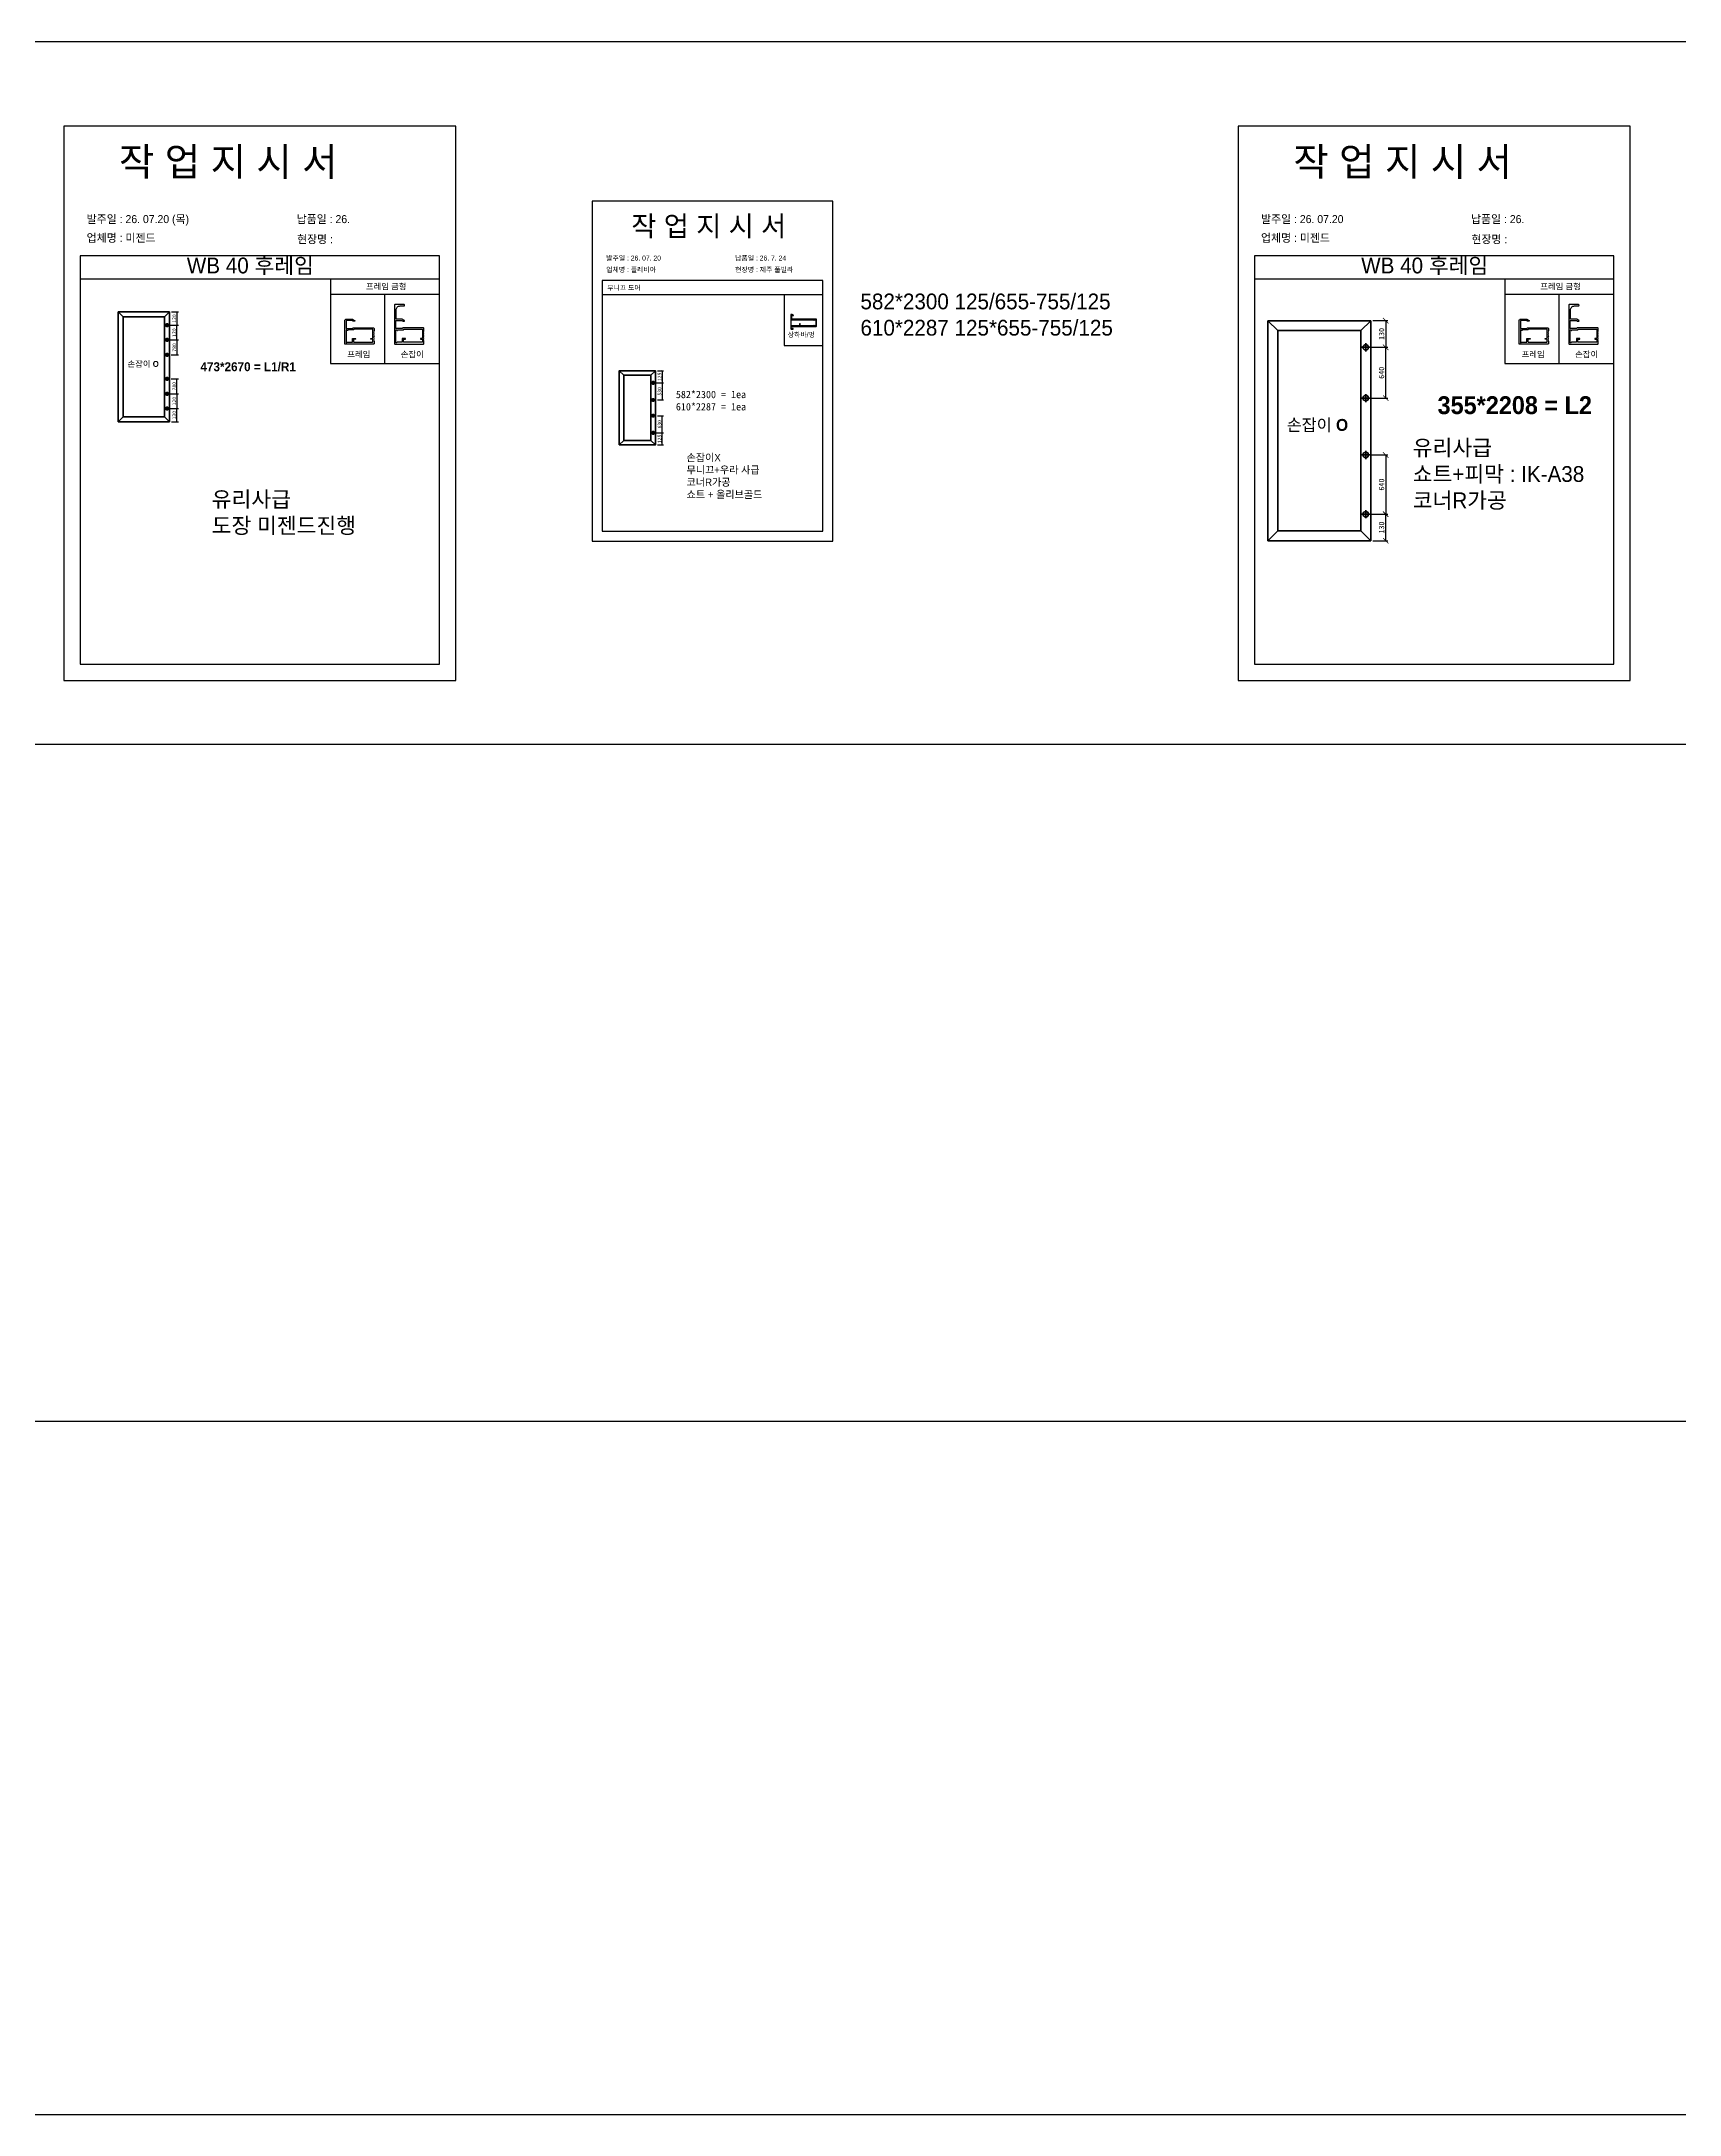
# Model space of a CAD drawing. Header units: millimetres. Extents: x -44117 to 256353, y -2095463 to 65325.
# Drawn here: x 125316 to 136752, y -1141403 to -1126924 of the extents above; entities that cross this region are included whole.
import ezdxf

# ---------------------------------------------------------------- set-up
doc = ezdxf.new("R2010")
doc.units = ezdxf.units.MM
doc.header["$LTSCALE"] = 10
doc.layers.add('Layer1', color=7, linetype='Continuous', lineweight=70)
doc.dimstyles.new('ISO-25', dxfattribs={"dimtxt": 2.5, "dimasz": 2.5, "dimexe": 1, "dimexo": 1, "dimtad": 1, "dimtxsty": 'Standard', "dimblk": 'ARCHTICK', "dimcen": 2.5, "dimadec": 0, "dimazin": 0, "dimtfac": 1, "dimtmove": 0, "dimatfit": 3, "dimfxl": 0, "dimarcsym": 0})

# ---------------------------------------------------------------- blocks, each defined once
blk = doc.blocks.new('_ArchTick')
at = {"color": 0, "linetype": 'ByBlock', "const_width": 0.15}
blk.add_lwpolyline([(-0.5, -0.5), (0.5, 0.5)], dxfattribs=at)
blk = doc.blocks.new('*D7916')
at = {"color": 0, "lineweight": -2}
for p, q in [((126208, -1128905), (126272, -1128905)), ((126225, -1128812), (126272, -1128812)), ((126262, -1128812), (126262, -1128905))]:
    blk.add_line(p, q, dxfattribs=at)
at = {"layer": 'Defpoints', "color": 0}
for p in [(126193, -1128905), (126210, -1128812), (126262, -1128905)]:
    blk.add_point(p, dxfattribs=at)
at = {"color": 0, "lineweight": -2, "xscale": 10, "yscale": 10, "zscale": 10}
for p, rotation in [((126262, -1128812), 90), ((126262, -1128905), 270)]:
    blk.add_blockref('_ArchTick', p, dxfattribs=dict(at, rotation=rotation))
at = {"color": 0, "insert": (126243, -1128859), "char_height": 25, "attachment_point": 5, "rotation": 90}
blk.add_mtext('120', dxfattribs=at)
blk = doc.blocks.new('*D7917')
at = {"color": 0, "lineweight": -2}
for p, q in [((126208, -1129488), (126272, -1129488)), ((126262, -1129581), (126262, -1129488)), ((126225, -1129581), (126272, -1129581))]:
    blk.add_line(p, q, dxfattribs=at)
at = {"layer": 'Defpoints', "color": 0}
for p in [(126193, -1129488), (126262, -1129488), (126210, -1129581)]:
    blk.add_point(p, dxfattribs=at)
at = {"color": 0, "lineweight": -2, "xscale": 10, "yscale": 10, "zscale": 10}
for p, rotation in [((126262, -1129488), 90), ((126262, -1129581), 270)]:
    blk.add_blockref('_ArchTick', p, dxfattribs=dict(at, rotation=rotation))
at = {"color": 0, "insert": (126243, -1129534), "char_height": 25, "attachment_point": 5, "rotation": 90}
blk.add_mtext('130', dxfattribs=at)
blk = doc.blocks.new('*D7918')
at = {"color": 0, "lineweight": -2}
for p, q in [((126208, -1128905), (126272, -1128905)), ((126262, -1129008), (126262, -1128905)), ((126208, -1129008), (126272, -1129008))]:
    blk.add_line(p, q, dxfattribs=at)
at = {"layer": 'Defpoints', "color": 0}
for p in [(126193, -1128905), (126262, -1128905), (126193, -1129008)]:
    blk.add_point(p, dxfattribs=at)
at = {"color": 0, "lineweight": -2, "xscale": 10, "yscale": 10, "zscale": 10}
for p, rotation in [((126262, -1128905), 90), ((126262, -1129008), 270)]:
    blk.add_blockref('_ArchTick', p, dxfattribs=dict(at, rotation=rotation))
at = {"color": 0, "insert": (126243, -1128957), "char_height": 25, "attachment_point": 5, "rotation": 90}
blk.add_mtext('120', dxfattribs=at)
blk = doc.blocks.new('*D7919')
at = {"color": 0, "lineweight": -2}
for p, q in [((129601, -1129309), (129660, -1129309)), ((129618, -1129224), (129660, -1129224)), ((129650, -1129224), (129650, -1129309))]:
    blk.add_line(p, q, dxfattribs=at)
at = {"layer": 'Defpoints', "color": 0}
for p in [(129586, -1129309), (129603, -1129224), (129650, -1129309)]:
    blk.add_point(p, dxfattribs=at)
at = {"color": 0, "lineweight": -2, "xscale": 10, "yscale": 10, "zscale": 10}
for p, rotation in [((129650, -1129224), 90), ((129650, -1129309), 270)]:
    blk.add_blockref('_ArchTick', p, dxfattribs=dict(at, rotation=rotation))
at = {"color": 0, "insert": (129631, -1129266), "char_height": 25, "attachment_point": 5, "rotation": 90}
blk.add_mtext('125', dxfattribs=at)
blk = doc.blocks.new('*D7920')
at = {"color": 0, "lineweight": -2}
for p, q in [((129601, -1129657), (129660, -1129657)), ((129618, -1129742), (129660, -1129742)), ((129650, -1129742), (129650, -1129657))]:
    blk.add_line(p, q, dxfattribs=at)
at = {"layer": 'Defpoints', "color": 0}
for p in [(129586, -1129657), (129603, -1129742), (129650, -1129657)]:
    blk.add_point(p, dxfattribs=at)
at = {"color": 0, "lineweight": -2, "xscale": 10, "yscale": 10, "zscale": 10}
for p, rotation in [((129650, -1129657), 90), ((129650, -1129742), 270)]:
    blk.add_blockref('_ArchTick', p, dxfattribs=dict(at, rotation=rotation))
at = {"color": 0, "insert": (129631, -1129700), "char_height": 25, "attachment_point": 5, "rotation": 90}
blk.add_mtext('125', dxfattribs=at)
blk = doc.blocks.new('*D7921')
at = {"color": 0, "lineweight": -2}
for p, q in [((129618, -1129309), (129660, -1129309)), ((129650, -1129309), (129650, -1129428)), ((129618, -1129428), (129660, -1129428))]:
    blk.add_line(p, q, dxfattribs=at)
at = {"layer": 'Defpoints', "color": 0}
for p in [(129603, -1129309), (129603, -1129428), (129650, -1129428)]:
    blk.add_point(p, dxfattribs=at)
at = {"color": 0, "lineweight": -2, "xscale": 10, "yscale": 10, "zscale": 10}
for p, rotation in [((129650, -1129309), 90), ((129650, -1129428), 270)]:
    blk.add_blockref('_ArchTick', p, dxfattribs=dict(at, rotation=rotation))
at = {"color": 0, "insert": (129631, -1129368), "char_height": 25, "attachment_point": 5, "rotation": 90}
blk.add_mtext('530', dxfattribs=at)
blk = doc.blocks.new('*D7922')
at = {"color": 0, "lineweight": -2}
for p, q in [((129618, -1129538), (129660, -1129538)), ((129650, -1129657), (129650, -1129538)), ((129618, -1129657), (129660, -1129657))]:
    blk.add_line(p, q, dxfattribs=at)
at = {"layer": 'Defpoints', "color": 0}
for p in [(129603, -1129538), (129650, -1129538), (129603, -1129657)]:
    blk.add_point(p, dxfattribs=at)
at = {"color": 0, "lineweight": -2, "xscale": 10, "yscale": 10, "zscale": 10}
for p, rotation in [((129650, -1129538), 90), ((129650, -1129657), 270)]:
    blk.add_blockref('_ArchTick', p, dxfattribs=dict(at, rotation=rotation))
at = {"color": 0, "insert": (129631, -1129598), "char_height": 25, "attachment_point": 5, "rotation": 90}
blk.add_mtext('630', dxfattribs=at)
blk = doc.blocks.new('*D7924')
at = {"color": 0, "lineweight": -2}
for p, q in [((126225, -1129008), (126272, -1129008)), ((126262, -1129008), (126262, -1129113)), ((126222, -1129113), (126272, -1129113))]:
    blk.add_line(p, q, dxfattribs=at)
at = {"layer": 'Defpoints', "color": 0}
for p in [(126210, -1129008), (126207, -1129113), (126262, -1129113)]:
    blk.add_point(p, dxfattribs=at)
at = {"color": 0, "lineweight": -2, "xscale": 10, "yscale": 10, "zscale": 10}
for p, rotation in [((126262, -1129008), 90), ((126262, -1129113), 270)]:
    blk.add_blockref('_ArchTick', p, dxfattribs=dict(at, rotation=rotation))
at = {"color": 0, "insert": (126243, -1129061), "char_height": 25, "attachment_point": 5, "rotation": 90}
blk.add_mtext('780', dxfattribs=at)
blk = doc.blocks.new('*D7925')
at = {"color": 0, "lineweight": -2}
for p, q in [((126208, -1129385), (126272, -1129385)), ((126208, -1129488), (126272, -1129488)), ((126262, -1129385), (126262, -1129488))]:
    blk.add_line(p, q, dxfattribs=at)
at = {"layer": 'Defpoints', "color": 0}
for p in [(126193, -1129385), (126193, -1129488), (126262, -1129488)]:
    blk.add_point(p, dxfattribs=at)
at = {"color": 0, "lineweight": -2, "xscale": 10, "yscale": 10, "zscale": 10}
for p, rotation in [((126262, -1129385), 90), ((126262, -1129488), 270)]:
    blk.add_blockref('_ArchTick', p, dxfattribs=dict(at, rotation=rotation))
at = {"color": 0, "insert": (126243, -1129436), "char_height": 25, "attachment_point": 5, "rotation": 90}
blk.add_mtext('120', dxfattribs=at)
blk = doc.blocks.new('*D7926')
at = {"color": 0, "lineweight": -2}
for p, q in [((126222, -1129280), (126272, -1129280)), ((126262, -1129385), (126262, -1129280)), ((126225, -1129385), (126272, -1129385))]:
    blk.add_line(p, q, dxfattribs=at)
at = {"layer": 'Defpoints', "color": 0}
for p in [(126207, -1129280), (126262, -1129280), (126210, -1129385)]:
    blk.add_point(p, dxfattribs=at)
at = {"color": 0, "lineweight": -2, "xscale": 10, "yscale": 10, "zscale": 10}
for p, rotation in [((126262, -1129280), 90), ((126262, -1129385), 270)]:
    blk.add_blockref('_ArchTick', p, dxfattribs=dict(at, rotation=rotation))
at = {"color": 0, "insert": (126243, -1129332), "char_height": 25, "attachment_point": 5, "rotation": 90}
blk.add_mtext('780', dxfattribs=at)
blk = doc.blocks.new('*D7993')
at = {"color": 0, "lineweight": -2}
for p, q in [((134612, -1128874), (134716, -1128874)), ((134701, -1128874), (134701, -1129060)), ((134577, -1129060), (134716, -1129060))]:
    blk.add_line(p, q, dxfattribs=at)
at = {"layer": 'Defpoints', "color": 0}
for p in [(134597, -1128874), (134562, -1129060), (134701, -1129060)]:
    blk.add_point(p, dxfattribs=at)
at = {"color": 0, "lineweight": -2, "xscale": 37.5, "yscale": 37.5, "zscale": 37.5}
for p, rotation in [((134701, -1128874), 90), ((134701, -1129060), 270)]:
    blk.add_blockref('_ArchTick', p, dxfattribs=dict(at, rotation=rotation))
at = {"color": 0, "insert": (134672, -1128967), "char_height": 37.5, "attachment_point": 5, "rotation": 90}
blk.add_mtext('130', dxfattribs=at)
blk = doc.blocks.new('*D7994')
at = {"color": 0, "lineweight": -2}
for p, q in [((134577, -1130226), (134716, -1130226)), ((134701, -1130411), (134701, -1130226)), ((134612, -1130411), (134716, -1130411))]:
    blk.add_line(p, q, dxfattribs=at)
at = {"layer": 'Defpoints', "color": 0}
for p in [(134562, -1130226), (134701, -1130226), (134597, -1130411)]:
    blk.add_point(p, dxfattribs=at)
at = {"color": 0, "lineweight": -2, "xscale": 37.5, "yscale": 37.5, "zscale": 37.5}
for p, rotation in [((134701, -1130226), 90), ((134701, -1130411), 270)]:
    blk.add_blockref('_ArchTick', p, dxfattribs=dict(at, rotation=rotation))
at = {"color": 0, "insert": (134672, -1130319), "char_height": 37.5, "attachment_point": 5, "rotation": 90}
blk.add_mtext('130', dxfattribs=at)
blk = doc.blocks.new('*D7995')
at = {"color": 0, "lineweight": -2}
for p, q in [((134577, -1129060), (134716, -1129060)), ((134701, -1129415), (134701, -1129060)), ((134577, -1129415), (134716, -1129415))]:
    blk.add_line(p, q, dxfattribs=at)
at = {"layer": 'Defpoints', "color": 0}
for p in [(134562, -1129060), (134701, -1129060), (134562, -1129415)]:
    blk.add_point(p, dxfattribs=at)
at = {"color": 0, "lineweight": -2, "xscale": 37.5, "yscale": 37.5, "zscale": 37.5}
for p, rotation in [((134701, -1129060), 90), ((134701, -1129415), 270)]:
    blk.add_blockref('_ArchTick', p, dxfattribs=dict(at, rotation=rotation))
at = {"color": 0, "insert": (134672, -1129238), "char_height": 37.5, "attachment_point": 5, "rotation": 90}
blk.add_mtext('640', dxfattribs=at)
blk = doc.blocks.new('*D7996')
at = {"color": 0, "lineweight": -2}
for p, q in [((134577, -1129812), (134716, -1129812)), ((134701, -1129812), (134701, -1130226)), ((134577, -1130226), (134716, -1130226))]:
    blk.add_line(p, q, dxfattribs=at)
at = {"layer": 'Defpoints', "color": 0}
for p in [(134562, -1129812), (134562, -1130226), (134701, -1130226)]:
    blk.add_point(p, dxfattribs=at)
at = {"color": 0, "lineweight": -2, "xscale": 37.5, "yscale": 37.5, "zscale": 37.5}
for p, rotation in [((134701, -1129812), 90), ((134701, -1130226), 270)]:
    blk.add_blockref('_ArchTick', p, dxfattribs=dict(at, rotation=rotation))
at = {"color": 0, "insert": (134672, -1130019), "char_height": 37.5, "attachment_point": 5, "rotation": 90}
blk.add_mtext('640', dxfattribs=at)

msp = doc.modelspace()

# ---------------------------------------------------------------- linework, layer by layer
at = {"color": 1}
for p, q in [((104196.73721, -1126924.08167), (196465.88407, -1126924.08167)), ((104196.73721, -1131831.41661), (196465.88407, -1131831.41661)), ((103741.67111, -1136559.25894), (196010.81797, -1136559.25894)), ((104196.73721, -1136559.25894), (196465.88407, -1136559.25894)), ((104196.73721, -1141402.93381), (196465.88407, -1141402.93381))]:
    msp.add_line(p, q, dxfattribs=at)
for p, q in [((128094.9869, -1128420.68849), (125586.60324, -1128420.68849)), ((136293.85751, -1128420.68849), (133785.47385, -1128420.68849)), ((128094.9869, -1128583.57055), (125586.60324, -1128583.57055)), ((130771.10915, -1128594.1427), (129231.10915, -1128594.1427)), ((136293.85751, -1128583.57055), (133785.47385, -1128583.57055)), ((127333.69886, -1128688.23041), (128094.9869, -1128688.23041)), ((127710.01145, -1128688.23041), (127710.01145, -1129172.97975)), ((130771.10915, -1128694.1427), (129231.10915, -1128694.1427)), ((130501.82937, -1128694.1427), (130501.82937, -1129047.16127)), ((135532.56948, -1128688.23041), (136293.85751, -1128688.23041)), ((135908.88206, -1128688.23041), (135908.88206, -1129172.97975)), ((130501.82937, -1129047.16127), (130771.10915, -1129047.16127))]:
    msp.add_line(p, q)
for points in [[(125472.5858, -1131386.49428), (128209.00434, -1131386.49428), (128209.00434, -1127516.41663), (125472.5858, -1127516.41663)], [(133671.45641, -1131386.49428), (136407.87495, -1131386.49428), (136407.87495, -1127516.41663), (133671.45641, -1127516.41663)], [(129161.10915, -1130414.97298), (130841.10915, -1130414.97298), (130841.10915, -1128038.97298), (129161.10915, -1128038.97298)], [(128094.9869, -1128583.57055), (127333.69886, -1128583.57055), (127333.69886, -1129172.97975), (128094.9869, -1129172.97975)], [(136293.85751, -1128583.57055), (135532.56948, -1128583.57055), (135532.56948, -1129172.97975), (136293.85751, -1129172.97975)]]:
    msp.add_lwpolyline(points, close=True)
for points in [[(125586.60324, -1128420.68849), (125586.60324, -1131272.47684), (128094.9869, -1131272.47684), (128094.9869, -1128420.68849)], [(133785.47385, -1128420.68849), (133785.47385, -1131272.47684), (136293.85751, -1131272.47684), (136293.85751, -1128420.68849)], [(129231.10915, -1128594.1427), (129231.10915, -1130344.97298), (130771.10915, -1130344.97298), (130771.10915, -1128594.1427)]]:
    msp.add_lwpolyline(points)
at = {"color": 7, "elevation": 0}
for points in [[(127986.02523, -1129033.7123), (127986.02523, -1129016.72686), (127983.65517, -1129014.3568), (127986.02523, -1129011.98674), (127983.65517, -1129009.61668), (127986.02523, -1129007.24661), (127983.65517, -1129004.87655), (127986.02523, -1129002.50649), (127983.65517, -1129000.13643), (127986.02523, -1128997.76637), (127983.65517, -1128995.39631), (127986.02523, -1128993.02625), (127983.65517, -1128990.65618), (127986.02523, -1128988.28612), (127983.65517, -1128985.91606), (127986.02523, -1128983.546), (127983.65517, -1128981.17594), (127986.02523, -1128978.80588), (127983.65517, -1128976.43582), (127986.02523, -1128974.06576), (127983.65517, -1128971.69569), (127986.02523, -1128969.32563), (127983.65517, -1128966.95557), (127986.02523, -1128964.58551), (127983.65517, -1128962.21545), (127986.02523, -1128959.84539), (127983.65517, -1128957.47533), (127986.02523, -1128955.10526), (127983.65517, -1128952.7352), (127986.02523, -1128950.36514), (127983.65517, -1128947.99508), (127986.02523, -1128945.62502), (127986.02523, -1128928.63958, 0.4142135624), (127982.07513, -1128924.68948), (127839.87145, -1128924.68948, 0.4142135624), (127837.50139, -1128927.05954), (127837.50139, -1128927.84956, -0.4142135624), (127835.92135, -1128929.4296), (127792.47022, -1128929.4296, -0.4142135624), (127790.10016, -1128927.05954), (127790.10016, -1128874.91819, -0.4142135624), (127792.47022, -1128872.54813), (127835.92135, -1128872.54813, -0.4142135624), (127837.50139, -1128874.12817), (127837.50139, -1128874.91819, 0.4142135624), (127839.87145, -1128877.28825), (127849.35169, -1128877.28825, 0.855700792), (127850.07564, -1128872.6614), (127835.53103, -1128864.64792), (127792.47022, -1128864.64792), (127792.47022, -1128798.91661, -0.4173893777), (127820.26069, -1128771.42551), (127824.26577, -1128771.42551, 0.118515719), (127826.42037, -1128770.90752, -0.2466321039), (127830.09356, -1128770.95069, 0.2301863539), (127834.23839, -1128770.95069), (127834.23839, -1128770.95069, -0.2466321039), (127837.91157, -1128770.90752, 0.2404082058), (127842.22078, -1128770.90752, -0.2466321039), (127845.89397, -1128770.95069, 0.1244779229), (127847.77165, -1128771.42551, 0.4142135624), (127851.72176, -1128767.47541), (127851.72176, -1128765.89537, 0.4142135624), (127847.77165, -1128761.94526), (127784.57002, -1128761.94526, 0.4142135624), (127780.61991, -1128765.89537), (127780.61991, -1129035.29234, 0.4142135624), (127782.98998, -1129037.6624), (127982.07513, -1129037.6624, 0.4142135624), (127986.02523, -1129033.7123)], [(136184.89585, -1129033.7123), (136184.89585, -1129016.72686), (136182.52579, -1129014.3568), (136184.89585, -1129011.98674), (136182.52579, -1129009.61668), (136184.89585, -1129007.24661), (136182.52579, -1129004.87655), (136184.89585, -1129002.50649), (136182.52579, -1129000.13643), (136184.89585, -1128997.76637), (136182.52579, -1128995.39631), (136184.89585, -1128993.02625), (136182.52579, -1128990.65618), (136184.89585, -1128988.28612), (136182.52579, -1128985.91606), (136184.89585, -1128983.546), (136182.52579, -1128981.17594), (136184.89585, -1128978.80588), (136182.52579, -1128976.43582), (136184.89585, -1128974.06576), (136182.52579, -1128971.69569), (136184.89585, -1128969.32563), (136182.52579, -1128966.95557), (136184.89585, -1128964.58551), (136182.52579, -1128962.21545), (136184.89585, -1128959.84539), (136182.52579, -1128957.47533), (136184.89585, -1128955.10526), (136182.52579, -1128952.7352), (136184.89585, -1128950.36514), (136182.52579, -1128947.99508), (136184.89585, -1128945.62502), (136184.89585, -1128928.63958, 0.4142135624), (136180.94575, -1128924.68948), (136038.74206, -1128924.68948, 0.4142135624), (136036.372, -1128927.05954), (136036.372, -1128927.84956, -0.4142135624), (136034.79196, -1128929.4296), (135991.34083, -1128929.4296, -0.4142135624), (135988.97077, -1128927.05954), (135988.97077, -1128874.91819, -0.4142135624), (135991.34083, -1128872.54813), (136034.79196, -1128872.54813, -0.4142135624), (136036.372, -1128874.12817), (136036.372, -1128874.91819, 0.4142135624), (136038.74206, -1128877.28825), (136048.22231, -1128877.28825, 0.855700792), (136048.94625, -1128872.6614), (136034.40165, -1128864.64792), (135991.34083, -1128864.64792), (135991.34083, -1128798.91661, -0.4173893777), (136019.13131, -1128771.42551), (136023.13638, -1128771.42551, 0.118515719), (136025.29098, -1128770.90752, -0.2466321039), (136028.96417, -1128770.95069, 0.2301863539), (136033.109, -1128770.95069), (136033.109, -1128770.95069, -0.2466321039), (136036.78219, -1128770.90752, 0.2404082058), (136041.09139, -1128770.90752, -0.2466321039), (136044.76458, -1128770.95069, 0.1244779229), (136046.64227, -1128771.42551, 0.4142135624), (136050.59237, -1128767.47541), (136050.59237, -1128765.89537, 0.4142135624), (136046.64227, -1128761.94526), (135983.44063, -1128761.94526, 0.4142135624), (135979.49053, -1128765.89537), (135979.49053, -1129035.29234, 0.4142135624), (135981.86059, -1129037.6624), (136180.94575, -1129037.6624, 0.4142135624), (136184.89585, -1129033.7123)], [(127638.5854, -1128928.63958), (127638.5854, -1128945.62502), (127636.21534, -1128947.99508), (127638.5854, -1128950.36514), (127636.21534, -1128952.7352), (127638.5854, -1128955.10526), (127636.21534, -1128957.47533), (127638.5854, -1128959.84539), (127636.21534, -1128962.21545), (127638.5854, -1128964.58551), (127636.21534, -1128966.95557), (127638.5854, -1128969.32563), (127636.21534, -1128971.69569), (127638.5854, -1128974.06576), (127636.21534, -1128976.43582), (127638.5854, -1128978.80588), (127636.21534, -1128981.17594), (127638.5854, -1128983.546), (127636.21534, -1128985.91606), (127638.5854, -1128988.28612), (127636.21534, -1128990.65618), (127638.5854, -1128993.02625), (127636.21534, -1128995.39631), (127638.5854, -1128997.76637), (127636.21534, -1129000.13643), (127638.5854, -1129002.50649), (127636.21534, -1129004.87655), (127638.5854, -1129007.24661), (127636.21534, -1129009.61668), (127638.5854, -1129011.98674), (127636.21534, -1129014.3568), (127638.5854, -1129016.72686), (127638.5854, -1129033.7123, -0.4142135624), (127634.6353, -1129037.6624), (127634.6353, -1129037.6624), (127435.55014, -1129037.6624, -0.4142135624), (127433.18008, -1129035.29234), (127433.18008, -1128872.54813, -0.4142135624), (127441.08028, -1128864.64792), (127488.0912, -1128864.64792), (127502.6358, -1128872.6614, -0.855700792), (127501.91186, -1128877.28825), (127492.43161, -1128877.28825, -0.4142135624), (127490.06155, -1128874.91819), (127490.06155, -1128874.12817, 0.4142135624), (127488.48151, -1128872.54813), (127445.03039, -1128872.54813, 0.4142135624), (127442.66032, -1128874.91819), (127442.66032, -1128927.05954, 0.4142135624), (127445.03039, -1128929.4296), (127488.48151, -1128929.4296, 0.4142135624), (127490.06155, -1128927.84956), (127490.06155, -1128927.05954, -0.4142135624), (127492.43161, -1128924.68948), (127634.6353, -1128924.68948, -0.4142135623), (127638.5854, -1128928.63958)], [(135837.45601, -1128928.63958), (135837.45601, -1128945.62502), (135835.08595, -1128947.99508), (135837.45601, -1128950.36514), (135835.08595, -1128952.7352), (135837.45601, -1128955.10526), (135835.08595, -1128957.47533), (135837.45601, -1128959.84539), (135835.08595, -1128962.21545), (135837.45601, -1128964.58551), (135835.08595, -1128966.95557), (135837.45601, -1128969.32563), (135835.08595, -1128971.69569), (135837.45601, -1128974.06576), (135835.08595, -1128976.43582), (135837.45601, -1128978.80588), (135835.08595, -1128981.17594), (135837.45601, -1128983.546), (135835.08595, -1128985.91606), (135837.45601, -1128988.28612), (135835.08595, -1128990.65618), (135837.45601, -1128993.02625), (135835.08595, -1128995.39631), (135837.45601, -1128997.76637), (135835.08595, -1129000.13643), (135837.45601, -1129002.50649), (135835.08595, -1129004.87655), (135837.45601, -1129007.24661), (135835.08595, -1129009.61668), (135837.45601, -1129011.98674), (135835.08595, -1129014.3568), (135837.45601, -1129016.72686), (135837.45601, -1129033.7123, -0.4142135624), (135833.50591, -1129037.6624), (135833.50591, -1129037.6624), (135634.42075, -1129037.6624, -0.4142135624), (135632.05069, -1129035.29234), (135632.05069, -1128872.54813, -0.4142135624), (135639.9509, -1128864.64792), (135686.96181, -1128864.64792), (135701.50642, -1128872.6614, -0.855700792), (135700.78247, -1128877.28825), (135691.30223, -1128877.28825, -0.4142135624), (135688.93217, -1128874.91819), (135688.93217, -1128874.12817, 0.4142135624), (135687.35212, -1128872.54813), (135643.901, -1128872.54813, 0.4142135624), (135641.53094, -1128874.91819), (135641.53094, -1128927.05954, 0.4142135624), (135643.901, -1128929.4296), (135687.35212, -1128929.4296, 0.4142135624), (135688.93217, -1128927.84956), (135688.93217, -1128927.05954, -0.4142135624), (135691.30223, -1128924.68948), (135833.50591, -1128924.68948, -0.4142135623), (135837.45601, -1128928.63958)], [(127442.66032, -1128939.69987), (127442.66032, -1129026.60212, 0.6516899091), (127446.62753, -1129028.35321), (127451.33345, -1129024.06101, -0.3444690404), (127454.24428, -1129023.83943, 0.1479411349), (127455.55797, -1129024.23682), (127485.32143, -1129024.23682, 0.4142135624), (127487.69149, -1129021.86676), (127487.69149, -1129000.53144, -0.4142135624), (127490.06155, -1128998.16138), (127507.442, -1128998.16138, -0.4142135624), (127509.81206, -1129000.53144), (127509.81206, -1129002.11148, -0.4142135624), (127507.442, -1129004.48154), (127497.96176, -1129004.48154, 0.4142135624), (127495.5917, -1129006.8516), (127495.5917, -1129021.86199, 0.4142135624), (127497.96176, -1129024.23205), (127626.34008, -1129024.23205, 0.4142135624), (127628.71014, -1129021.86199), (127628.71014, -1129006.8516, 0.4142135624), (127626.34008, -1129004.48154), (127616.85984, -1129004.48154, -0.4142135624), (127614.48978, -1129002.11148), (127614.48978, -1129000.53144, -0.4142135624), (127616.85984, -1128998.16138), (127626.34008, -1128998.16138, 0.4142135624), (127628.71014, -1128995.79132), (127628.71014, -1128934.95974, 0.4142135624), (127626.34008, -1128932.58968), (127499.5418, -1128932.58968, 0.4142135624), (127497.96176, -1128934.16972), (127497.96176, -1128934.95974, -0.414213547), (127495.5917, -1128937.3298), (127456.88069, -1128937.32981, 0.4142135328), (127455.30065, -1128938.90985), (127455.30065, -1128940.48989, -0.6516899091), (127451.33345, -1128942.24098), (127446.62753, -1128937.94878, 0.651689909), (127442.66032, -1128939.69987)], [(127843.03153, -1128937.3298, 0.414213547), (127845.40159, -1128934.95974), (127845.40159, -1128934.16972, -0.4142135624), (127846.98163, -1128932.58968), (127973.77992, -1128932.58968, -0.4142135624), (127976.14998, -1128934.95974), (127976.14998, -1128995.79132, -0.4142135624), (127973.77992, -1128998.16138), (127964.29967, -1128998.16138, 0.4142135624), (127961.92961, -1129000.53144), (127961.92961, -1129002.11148, 0.4142135624), (127964.29967, -1129004.48154), (127973.77992, -1129004.48154, -0.4142135624), (127976.14998, -1129006.8516), (127976.14998, -1129021.86199, -0.4142135624), (127973.77992, -1129024.23205), (127845.40159, -1129024.23205, -0.4142135624), (127843.03153, -1129021.86199), (127843.03153, -1129006.8516, -0.4142135624), (127845.40159, -1129004.48154), (127854.88184, -1129004.48154, 0.4142135624), (127857.2519, -1129002.11148), (127857.2519, -1129000.53144, 0.4142135624), (127854.88184, -1128998.16138), (127837.50139, -1128998.16138, 0.4142135624), (127835.13133, -1129000.53144), (127835.13133, -1129021.86676, -0.4142135624), (127832.76126, -1129024.23682), (127802.9978, -1129024.23682, -0.1479411349), (127801.68411, -1129023.83943, 0.3444690404), (127798.77328, -1129024.06101), (127794.06737, -1129028.35321, -0.6516899091), (127790.10016, -1129026.60212), (127790.10016, -1128939.69987, -0.651689909), (127794.06737, -1128937.94878), (127798.77328, -1128942.24098, 0.6516899091), (127802.74049, -1128940.48989), (127802.74049, -1128938.90985, -0.4142135328), (127804.32053, -1128937.32981), (127843.03441, -1128937.3298)], [(135641.53094, -1128939.69987), (135641.53094, -1129026.60212, 0.6516899091), (135645.49815, -1129028.35321), (135650.20406, -1129024.06101, -0.3444690404), (135653.11489, -1129023.83943, 0.1479411349), (135654.42858, -1129024.23682), (135684.19204, -1129024.23682, 0.4142135624), (135686.5621, -1129021.86676), (135686.5621, -1129000.53144, -0.4142135624), (135688.93217, -1128998.16138), (135706.31262, -1128998.16138, -0.4142135624), (135708.68268, -1129000.53144), (135708.68268, -1129002.11148, -0.4142135624), (135706.31262, -1129004.48154), (135696.83237, -1129004.48154, 0.4142135624), (135694.46231, -1129006.8516), (135694.46231, -1129021.86199, 0.4142135624), (135696.83237, -1129024.23205), (135825.2107, -1129024.23205, 0.4142135624), (135827.58076, -1129021.86199), (135827.58076, -1129006.8516, 0.4142135624), (135825.2107, -1129004.48154), (135815.73045, -1129004.48154, -0.4142135624), (135813.36039, -1129002.11148), (135813.36039, -1129000.53144, -0.4142135624), (135815.73045, -1128998.16138), (135825.2107, -1128998.16138, 0.4142135624), (135827.58076, -1128995.79132), (135827.58076, -1128934.95974, 0.4142135624), (135825.2107, -1128932.58968), (135698.41241, -1128932.58968, 0.4142135624), (135696.83237, -1128934.16972), (135696.83237, -1128934.95974, -0.414213547), (135694.46231, -1128937.3298), (135655.75131, -1128937.32981, 0.4142135328), (135654.17127, -1128938.90985), (135654.17127, -1128940.48989, -0.6516899091), (135650.20406, -1128942.24098), (135645.49815, -1128937.94878, 0.651689909), (135641.53094, -1128939.69987)], [(136041.90214, -1128937.3298, 0.414213547), (136044.27221, -1128934.95974), (136044.27221, -1128934.16972, -0.4142135624), (136045.85225, -1128932.58968), (136172.65053, -1128932.58968, -0.4142135624), (136175.02059, -1128934.95974), (136175.02059, -1128995.79132, -0.4142135624), (136172.65053, -1128998.16138), (136163.17029, -1128998.16138, 0.4142135624), (136160.80022, -1129000.53144), (136160.80022, -1129002.11148, 0.4142135624), (136163.17029, -1129004.48154), (136172.65053, -1129004.48154, -0.4142135624), (136175.02059, -1129006.8516), (136175.02059, -1129021.86199, -0.4142135624), (136172.65053, -1129024.23205), (136044.27221, -1129024.23205, -0.4142135624), (136041.90214, -1129021.86199), (136041.90214, -1129006.8516, -0.4142135624), (136044.27221, -1129004.48154), (136053.75245, -1129004.48154, 0.4142135624), (136056.12251, -1129002.11148), (136056.12251, -1129000.53144, 0.4142135624), (136053.75245, -1128998.16138), (136036.372, -1128998.16138, 0.4142135624), (136034.00194, -1129000.53144), (136034.00194, -1129021.86676, -0.4142135624), (136031.63188, -1129024.23682), (136001.86842, -1129024.23682, -0.1479411349), (136000.55473, -1129023.83943, 0.3444690404), (135997.64389, -1129024.06101), (135992.93798, -1129028.35321, -0.6516899091), (135988.97077, -1129026.60212), (135988.97077, -1128939.69987, -0.651689909), (135992.93798, -1128937.94878), (135997.64389, -1128942.24098, 0.6516899091), (136001.6111, -1128940.48989), (136001.6111, -1128938.90985, -0.4142135328), (136003.19114, -1128937.32981), (136041.90503, -1128937.3298)]]:
    msp.add_lwpolyline(points, format="xyb", dxfattribs=at)
msp.add_lwpolyline([(130561.20969, -1128838.08402), (130566.00969, -1128838.08402, 0.855700792), (130566.37623, -1128835.74137), (130557.56005, -1128830.88402), (130551.20969, -1128830.88402, 0.4142135624), (130547.20969, -1128834.88402), (130547.20969, -1128928.88402, 0.4142135624), (130551.20969, -1128932.88402), (130563.60969, -1128932.88402, 0.4142135624), (130565.20969, -1128931.28402, 0.4142135624), (130563.60969, -1128929.68402), (130553.20969, -1128929.68402, -0.4142135624), (130551.20969, -1128927.68402), (130551.20969, -1128915.28402, -0.4142135624), (130552.00969, -1128914.48402), (130723.20969, -1128914.48402, 0.4142135624), (130727.20969, -1128910.48402), (130727.20969, -1128867.28402, 0.4142135624), (130723.20969, -1128863.28402), (130556.00969, -1128863.28402, -0.4142135624), (130555.20969, -1128862.48402), (130555.20969, -1128840.08402, -0.4142135624), (130557.20969, -1128838.08402), (130565.60969, -1128838.08402)], format="xyb")
msp.add_lwpolyline([(130707.60969, -1128867.28402), (130707.60969, -1128869.28402, 1), (130710.80969, -1128869.28402), (130710.80969, -1128867.28402), (130722.40969, -1128867.28402, -0.4142135624), (130723.20969, -1128868.08402), (130723.20969, -1128909.68402, -0.4142135624), (130722.40969, -1128910.48402), (130710.80969, -1128910.48402), (130710.80969, -1128908.48402, 1), (130707.60969, -1128908.48402), (130707.60969, -1128910.48402), (130613.20969, -1128910.48402), (130613.20969, -1128896.48402, 1), (130609.20969, -1128896.48402), (130609.20969, -1128910.48402), (130552.00969, -1128910.48402, -0.4142135624), (130551.20969, -1128909.68402), (130551.20969, -1128868.08402, -0.4142135624), (130552.00969, -1128867.28402), (130707.60969, -1128867.28402)], format="xyb", close=True)
at = {"layer": 'Layer1'}
for p, q in [((126210.45449, -1128812.36841), (125851.35609, -1128812.36841)), ((125885.99273, -1128847.00505), (125851.35609, -1128812.36841)), ((126175.81785, -1128847.00505), (125885.99273, -1128847.00505)), ((126175.81785, -1128847.00505), (126210.45449, -1128812.36841)), ((126175.81785, -1129546.16518), (126175.81785, -1128847.00505)), ((126192.76523, -1128890.73325), (126192.76523, -1128919.52746)), ((126210.45449, -1129580.80182), (126210.45449, -1128812.36841)), ((134597.18348, -1128874.49355), (133878.98668, -1128874.49355)), ((133948.25995, -1128943.76682), (133878.98668, -1128874.49355)), ((134527.91021, -1128943.76682), (134597.18348, -1128874.49355)), ((134597.18348, -1130411.36036), (134597.18348, -1128874.49355)), ((126192.76523, -1128993.82039), (126192.76523, -1129022.6146)), ((134527.91021, -1128943.76682), (133948.25995, -1128943.76682)), ((134527.91021, -1130342.08709), (134527.91021, -1128943.76682)), ((134561.80497, -1129031.22323), (134561.80497, -1129088.81166)), ((126192.76523, -1129098.96992), (126192.76523, -1129127.76414)), ((126192.76523, -1129294.2003), (126192.76523, -1129265.40609)), ((129381.6763, -1129255.64651), (129350.12046, -1129224.09068)), ((129571.01131, -1129255.64651), (129602.56714, -1129224.09068)), ((129586.45128, -1129295.48525), (129586.45128, -1129321.71833)), ((126192.76523, -1129399.34984), (126192.76523, -1129370.55563)), ((126192.76523, -1129502.43698), (126192.76523, -1129473.64276)), ((129586.45128, -1129415.09561), (129586.45128, -1129441.32869)), ((134561.80497, -1129386.35399), (134561.80497, -1129443.94242)), ((125851.35609, -1129580.80182), (125885.99273, -1129546.16518)), ((125851.35609, -1129580.80182), (126210.45449, -1129580.80182)), ((125885.99273, -1129546.16518), (126175.81785, -1129546.16518)), ((126210.45449, -1129580.80182), (126175.81785, -1129546.16518)), ((126175.81785, -1129546.16518), (126210.45449, -1129580.80182)), ((129586.45128, -1129550.97018), (129586.45128, -1129524.7371)), ((129350.12046, -1129741.97512), (129381.6763, -1129710.41928)), ((129602.56714, -1129741.97512), (129571.01131, -1129710.41928)), ((129571.01131, -1129710.41928), (129602.56714, -1129741.97512)), ((129586.45128, -1129670.58054), (129586.45128, -1129644.34747)), ((134561.80497, -1129840.53798), (134561.80497, -1129782.94955)), ((134561.80497, -1130254.63069), (134561.80497, -1130197.04226)), ((133878.98668, -1130411.36036), (133948.25995, -1130342.08709)), ((133948.25995, -1130342.08709), (134527.91021, -1130342.08709)), ((134597.18348, -1130411.36036), (134527.91021, -1130342.08709)), ((134527.91021, -1130342.08709), (134597.18348, -1130411.36036)), ((133878.98668, -1130411.36036), (134597.18348, -1130411.36036))]:
    msp.add_line(p, q, dxfattribs=at)
at = {"layer": 'Layer1', "color": 1}
for p, q in [((125851.35609, -1128812.36841), (125851.35609, -1129580.80182)), ((125885.99273, -1128847.00505), (125885.99273, -1129546.16518)), ((133878.98668, -1128874.49355), (133878.98668, -1130411.36036)), ((133948.25995, -1128943.76682), (133948.25995, -1130342.08709))]:
    msp.add_line(p, q, dxfattribs=at)
at = {"layer": 'Layer1'}
for points in [[(126207.16234, -1128905.13036), (126178.36813, -1128905.13036)], [(126207.16234, -1129008.21749), (126178.36813, -1129008.21749)], [(134590.59918, -1129060.01744), (134533.01075, -1129060.01744)], [(126207.16234, -1129113.36703), (126178.36813, -1129113.36703)], [(126207.16234, -1129279.80319), (126178.36813, -1129279.80319)], [(129350.12046, -1129741.97512), (129602.56714, -1129741.97512), (129602.56714, -1129224.09068), (129350.12046, -1129224.09068)], [(129381.6763, -1129710.41928), (129571.01131, -1129710.41928), (129571.01131, -1129255.64651), (129381.6763, -1129255.64651)], [(129599.56782, -1129308.60179), (129573.33475, -1129308.60179)], [(126207.16234, -1129384.95273), (126178.36813, -1129384.95273)], [(126207.16234, -1129488.03987), (126178.36813, -1129488.03987)], [(129599.56782, -1129428.21215), (129573.33475, -1129428.21215)], [(134590.59918, -1129415.14821), (134533.01075, -1129415.14821)], [(129599.56782, -1129537.85364), (129573.33475, -1129537.85364)], [(129599.56782, -1129657.464), (129573.33475, -1129657.464)], [(134590.59918, -1129811.74377), (134533.01075, -1129811.74377)], [(134590.59918, -1130225.83647), (134533.01075, -1130225.83647)]]:
    msp.add_lwpolyline(points, close=True, dxfattribs=at)
for centre, radius in [((126192.76523, -1128905.13036), 9.59807), ((126192.76523, -1129008.21749), 9.59807), ((134561.80497, -1129060.01744), 19.19614), ((126192.76523, -1129113.36703), 9.59807), ((126192.76523, -1129279.80319), 9.59807), ((129586.45128, -1129308.60179), 8.74436), ((126192.76523, -1129384.95273), 9.59807), ((126192.76523, -1129488.03987), 9.59807), ((129586.45128, -1129428.21215), 8.74436), ((134561.80497, -1129415.14821), 19.19614), ((129586.45128, -1129537.85364), 8.74436), ((129586.45128, -1129657.464), 8.74436), ((134561.80497, -1129811.74377), 19.19614), ((134561.80497, -1130225.83647), 19.19614)]:
    msp.add_circle(centre, radius, dxfattribs=at)

# ---------------------------------------------------------------- texts
at = {"attachment_point": 1}
for s, width, gutter_width, heights, insert, char_height in [('{\\fGulim|b0|i0|c129|p50;작 업 지 시 서}', 4666.4485321, 17.63682, [-219.88959], (125857.29385, -1127664.73657), 197.5323919), ('{\\fGulim|b0|i0|c129|p50;작 업 지 시 서}', 4666.4485321, 17.63682, [-219.88959], (134056.16446, -1127664.73657), 197.5323919), ('\\pt11;{\\fGulim|b0|i0|c129|p50;발주일 : 26. 07.20 (목)}', 5387.0305146, 20.36026, [56.20102], (125631.5542, -1128136.80658), 55.8685452), ('{\\fGulim|b0|i0|c129|p50;납품일 : 26. }', 5387.0305146, 20.36026, [57.15569], (127097.45685, -1128136.80658), 55.8685452), ('{\\fGulim|b0|i0|c129|p50;작 업 지 시 서}', 3307.3198183, 12.5, [-155.84554], (129433.91575, -1128143.13549), 140), ('\\pt11;{\\fGulim|b0|i0|c129|p50;발주일 : 26. 07.20}', 5387.0305146, 20.36026, [56.20102], (133830.42482, -1128136.80658), 55.8685452), ('{\\fGulim|b0|i0|c129|p50;납품일 : 26. }', 5387.0305146, 20.36026, [57.15569], (135296.32746, -1128136.80658), 55.8685452), ('{\\fGulim|b0|i0|c129|p50;업체명 : 미젠드}', 5387.0305146, 20.36026, [58.82126], (125631.5542, -1128268.18102), 55.8685452), ('{\\fGulim|b0|i0|c129|p50;현장명 :  }', 5350.1178156, 20.22075, [61.9135], (127101.35487, -1128277.55043), 55.485726), ('{\\fGulim|b0|i0|c129|p50;업체명 : 미젠드}', 5387.0305146, 20.36026, [58.82126], (133830.42482, -1128268.18102), 55.8685452), ('{\\fGulim|b0|i0|c129|p50;현장명 :  }', 5350.1178156, 20.22075, [61.9135], (135300.22549, -1128277.55043), 55.485726), ('{\\fGulim|b0|i0|c129|p50;WB 40 후레임}', 2601.342149, 9.83176, [-122.72551], (126330.98099, -1128433.71363), 110.1157193), ('{\\fGulim|b0|i0|c129|p50;발주일 : 26. 07. 20}', 3307.3198183, 12.5, [-38.18216], (129258.7064, -1128419.85591), 34.3), ('{\\fGulim|b0|i0|c129|p50;납품일 : 26. 7. 24}', 3307.3198183, 12.5, [37.67976], (130158.68438, -1128419.85591), 34.3), ('{\\fGulim|b0|i0|c129|p50;WB 40 후레임}', 2601.342149, 9.83176, [-122.72551], (134529.8516, -1128433.71363), 110.1157193), ('{\\f굴림|b1|i0|c129|p50;프레임 금형}', 12604.7778903, 162.10861, [1985.81544], (127581.05483, -1128614.66031), 41.6850715), ('{\\fGulim|b0|i0|c129|p50;업체명 : 플레비아}', 3307.3198183, 12.5, [36.11279], (129258.7064, -1128500.51209), 34.3), ('{\\fGulim|b0|i0|c129|p50;무니끄 도어}', 3307.3198183, 12.5, [-38.18216], (129265.7486, -1128627.17819), 34.3), ('{\\fGulim|b0|i0|c129|p50;현장명 : 제주 풀빌라}', 3307.3198183, 12.5, [38.2735], (130158.68438, -1128500.51209), 34.3), ('{\\f굴림|b1|i0|c129|p50;프레임 금형}', 12604.7778903, 162.10861, [1985.81544], (135779.92544, -1128614.66031), 41.6850715), ('{\\fGulim|b0|i0|c129|p50;582*2300 125/655-755/125\\P610*2287 125*655-755/125}', 2601.342149, 9.83176, [-327.5124], (131033.98584, -1128684.7539), 110.1157193), ('{\\fGulim|b0|i0|c129|p50;상하바/멍}', 3307.3198183, 12.5, [-41.60759], (130526.12962, -1128954.60174), 34.3), ('{\\f굴림|b1|i0|c129|p50;손잡이 O}', 12604.7778903, 162.10861, [1985.81544], (125916.74472, -1129155.45034), 41.6850715), ('{\\f굴림|b1|i0|c129|p50;473*2670 = L1/R1', 18907.1668355, 243.16292, [2978.72316], (126426.00666, -1129164.61788), 62.5276073), ('{\\f굴림|b1|i0|c129|p50;프레임}', 12604.7778903, 162.10861, [1985.81544], (127451.2422, -1129088.58395), 41.6850715), ('{\\f굴림|b1|i0|c129|p50;손잡이}', 12604.7778903, 162.10861, [1985.81544], (127824.43576, -1129088.58395), 41.6850715), ('{\\f굴림|b1|i0|c129|p50;프레임}', 12604.7778903, 162.10861, [1985.81544], (135650.11281, -1129088.58395), 41.6850715), ('{\\f굴림|b1|i0|c129|p50;손잡이}', 12604.7778903, 162.10861, [1985.81544], (136023.30637, -1129088.58395), 41.6850715), ('{\\fGulim|b1|i0|c129|p50;}582*2300 = 1ea\\P610*2287 = 1ea', 3307.3198183, 12.5, [-137.2], (129745.43791, -1129363.82585), 51.45), ('{\\f굴림|b1|i0|c129|p50;355*2208 = L2}', 37814.333671, 486.32583, [5957.44631], (135063.00803, -1129401.74067), 125.0552146), ('{\\f굴림|b1|i0|c129|p50;손잡이 O}', 25209.5557806, 324.21722, [3971.63087], (134009.76394, -1129560.65742), 83.3701431), ('{\\fGulim|b0|i0|c129|p50;유리사급\\P쇼트+피막 : IK-A38\\P코너R가공}', 2601.342149, 9.83176, [-499.89506], (134889.94527, -1129706.48928), 110.1157193), ('{\\fGulim|b1|i0|c129|p50;\\fGulim|b0|i0|c129|p50;손잡이X\\P무니끄+우라 사급\\P코너R가공\\P쇼트 + 올리브골드}', 3307.3198183, 12.5, [-321.51112], (129820.04234, -1129804.96508), 51.45), ('{\\fGulim|b0|i0|c129|p50;유리사급\\P도장 미젠드진행}', 2601.342149, 9.83176, [-311.53022], (126505.00318, -1130066.10347), 110.1157193)]:
    msp.add_mtext_dynamic_manual_height_columns(s, width=width, gutter_width=gutter_width, heights=heights, dxfattribs=dict(at, insert=insert, char_height=char_height))

# ---------------------------------------------------------------- dimensions: what is measured, and where the dimension line sits
for base, p1, p2, angle, text, override, picture, middle in [((126262.15159, -1128905.13036), (126210.45449, -1128812.36841), (126192.76523, -1128905.13036), 90, '120', {"dimscale": 10, "dimasz": 1, "dimexo": 1.5, "dimtxsty": 'Standard'}, '*D7916', (126243.40159, -1128858.74938)), ((126262.15159, -1128905.13036), (126192.76523, -1129008.21749), (126192.76523, -1128905.13036), 90, '120', {"dimscale": 10, "dimasz": 1, "dimexo": 1.5, "dimtxsty": 'Standard'}, '*D7918', (126243.40159, -1128956.67392)), ((134700.57768, -1129060.01744), (134597.18348, -1128874.49355), (134561.80497, -1129060.01744), 90, '130', {"dimscale": 15, "dimtxsty": 'Standard'}, '*D7993', (134672.45268, -1128967.2555)), ((126262.15159, -1129113.36703), (126210.45449, -1129008.21749), (126207.16234, -1129113.36703), 90, '780', {"dimscale": 10, "dimasz": 1, "dimexo": 1.5, "dimblk": 'ArchTick'}, '*D7924', (126243.40159, -1129060.79226)), ((134700.57768, -1129060.01744), (134561.80497, -1129415.14821), (134561.80497, -1129060.01744), 90, '640', {"dimscale": 15, "dimtxsty": 'Standard'}, '*D7995', (134672.45268, -1129237.58282)), ((126262.15159, -1129279.80319), (126210.45449, -1129384.95273), (126207.16234, -1129279.80319), 270, '780', {"dimscale": 10, "dimasz": 1, "dimexo": 1.5, "dimblk": 'ArchTick'}, '*D7926', (126243.40159, -1129332.37796)), ((129649.66598, -1129308.60179), (129602.56714, -1129224.09068), (129586.45128, -1129308.60179), 90, '125', {"dimscale": 10, "dimasz": 1, "dimexo": 1.5, "dimtxsty": 'Standard'}, '*D7919', (129630.91598, -1129266.34623)), ((129649.66598, -1129428.21215), (129602.56714, -1129308.60179), (129602.56714, -1129428.21215), 90, '530', {"dimscale": 10, "dimasz": 1, "dimexo": 1.5, "dimtxsty": 'Standard'}, '*D7921', (129630.91598, -1129368.40697)), ((126262.15159, -1129488.03987), (126192.76523, -1129384.95273), (126192.76523, -1129488.03987), 270, '120', {"dimscale": 10, "dimasz": 1, "dimexo": 1.5, "dimtxsty": 'Standard'}, '*D7925', (126243.40159, -1129436.4963)), ((126262.15159, -1129488.03987), (126210.45449, -1129580.80182), (126192.76523, -1129488.03987), 270, '130', {"dimscale": 10, "dimasz": 1, "dimexo": 1.5, "dimtxsty": 'Standard'}, '*D7917', (126243.40159, -1129534.42084)), ((129649.66598, -1129537.85364), (129602.56714, -1129657.464), (129602.56714, -1129537.85364), 90, '630', {"dimscale": 10, "dimasz": 1, "dimexo": 1.5, "dimtxsty": 'Standard'}, '*D7922', (129630.91598, -1129597.65882)), ((129649.66598, -1129657.464), (129602.56714, -1129741.97512), (129586.45128, -1129657.464), 270, '125', {"dimscale": 10, "dimasz": 1, "dimexo": 1.5, "dimtxsty": 'Standard'}, '*D7920', (129630.91598, -1129699.71956)), ((134700.57768, -1130225.83647), (134561.80497, -1129811.74377), (134561.80497, -1130225.83647), 270, '640', {"dimscale": 15, "dimtxsty": 'Standard'}, '*D7996', (134672.45268, -1130018.79012)), ((134700.57768, -1130225.83647), (134597.18348, -1130411.36036), (134561.80497, -1130225.83647), 270, '130', {"dimscale": 15}, '*D7994', (134672.45268, -1130318.59842))]:
    dim = msp.add_linear_dim(base=base, p1=p1, p2=p2, angle=angle, text=text, dimstyle='ISO-25', override=override)
    dim.commit()
    dim.dimension.update_dxf_attribs({"geometry": picture, "text_midpoint": middle})

doc.saveas('drawing.dxf')
